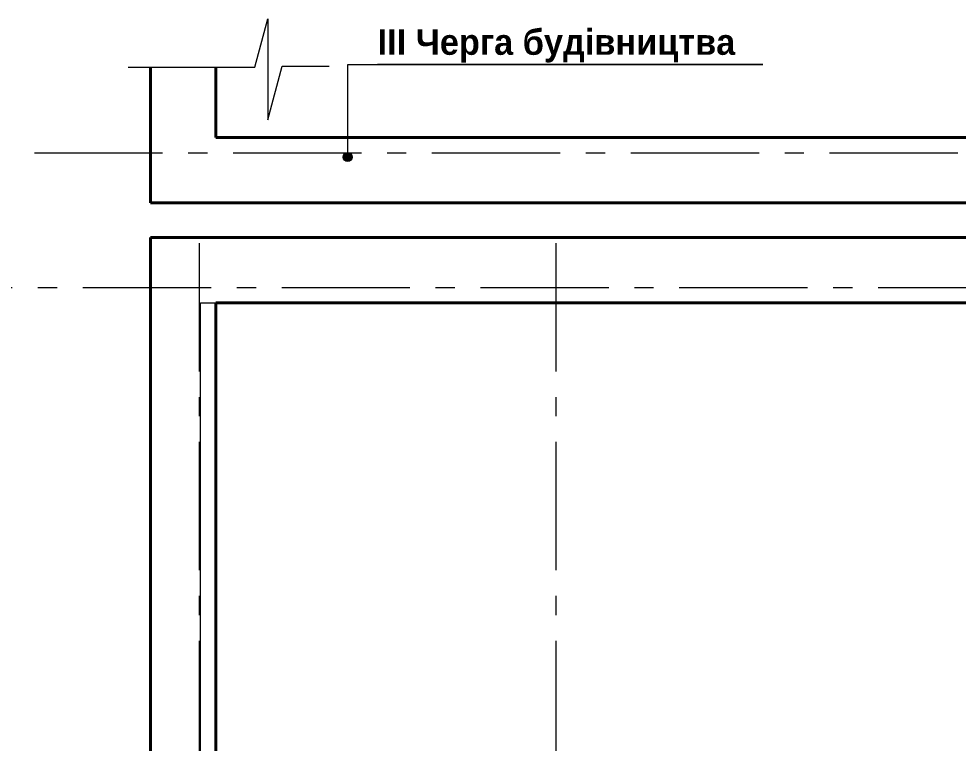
# Model space of a CAD drawing. Extents: x 436819 to 525027, y 24442 to 70197.
# Drawn here: x 499822 to 507146, y 61570 to 67219 of the extents above; entities that cross this region are included whole.
import ezdxf
from ezdxf.enums import TextEntityAlignment as Align

# ---------------------------------------------------------------- set-up
doc = ezdxf.new("R2010")
doc.units = 0
doc.header["$MEASUREMENT"] = 0
doc.linetypes.add('Штрихштриховая', pattern=[1550, 1000, -200, 150, -200])
for name, color, linetype, lineweight in [('0_Ном_пера__1', 7, 'Continuous', 13), ('0_Ном_пера__120', 7, 'Continuous', 13), ('0_Ном_пера__21', 7, 'Continuous', 20), ('Интерьер- Перегородка_Ном_пера__19', 255, 'Continuous', 0), ('Интерьер- Перегородка_Ном_пера__61', 7, 'Continuous', 40), ('Окна ArchiCAD_Ном_пера__12', 15, 'Continuous', 18)]:
    doc.layers.add(name, color=color, linetype=linetype, lineweight=lineweight)
for name, color, linetype in [('Интерьер- Перегородка', 7, 'Continuous'), ('Окна ArchiCAD', 7, 'Continuous'), ('Перекрытия', 7, 'Continuous')]:
    doc.layers.add(name, color=color, linetype=linetype)
doc.layers.add('Перекрытия_Ном_пера__191', color=7, linetype='Continuous', lineweight=0, true_color=0xe8e8e8)
doc.layers.add('Перекрытия_Ном_пера__4', color=7, linetype='Continuous', lineweight=20, true_color=0x016515)
doc.styles.add('СГЕНЕРИР_СТИЛЬ_4', font='')
doc.styles.get('СГЕНЕРИР_СТИЛЬ_4').set_extended_font_data('Century Gothic', bold=True)

# ---------------------------------------------------------------- blocks, each defined once
blk = doc.blocks.new('Перекрытие_320', base_point=(503928.9, 58202.7))
at = {"layer": 'Перекрытия_Ном_пера__191', "linetype": 'Continuous', "flags": 128}
blk.add_lwpolyline([(503928.9, 58202.7), (501238.9, 58202.7), (501238.9, 65002.7), (507818.9, 65002.7), (507818.9, 58202.7)], close=True, dxfattribs=at)
blk = doc.blocks.new('Стена_584', base_point=(500847.9, 65512.7))
at = {"layer": 'Интерьер- Перегородка_Ном_пера__61', "linetype": 'Continuous'}
for p, q in [((505298.9, 65512.7), (500847.9, 65512.7)), ((500847.9, 65512.7), (500847.9, 65002.7)), ((500847.9, 65002.7), (500848.9, 65002.7)), ((501358.9, 65002.7), (505298.9, 65002.7))]:
    blk.add_line(p, q, dxfattribs=at)
blk = doc.blocks.new('Стена_2777', base_point=(500848.9, 65782.7))
at = {"layer": 'Интерьер- Перегородка_Ном_пера__61', "linetype": 'Continuous'}
for p, q in [((507698.9, 66292.7), (501358.9, 66292.7)), ((500848.9, 65782.7), (515408.9, 65782.7))]:
    blk.add_line(p, q, dxfattribs=at)
blk = doc.blocks.new('Стена_2778', base_point=(500848.9, 65782.7))
at = {"layer": 'Интерьер- Перегородка_Ном_пера__61', "linetype": 'Continuous'}
for p, q in [((500848.9, 66842.1), (500848.9, 65782.7)), ((501358.9, 66292.7), (501358.9, 66842.1))]:
    blk.add_line(p, q, dxfattribs=at)
blk = doc.blocks.new('Выносная надпись_421', base_point=(502386.1, 66139.8))
at = {"layer": '0_Ном_пера__120', "linetype": 'Continuous'}
blk.add_hatch(color=256, dxfattribs=at).paths.add_polyline_path([(502421.1, 66139.8), (502418.4, 66153.2), (502410.9, 66164.6), (502399.5, 66172.2), (502386.1, 66174.8), (502372.7, 66172.2), (502361.4, 66164.6), (502353.8, 66153.2), (502351.1, 66139.8), (502353.8, 66126.4), (502361.4, 66115.1), (502372.7, 66107.5), (502386.1, 66104.8), (502399.5, 66107.5), (502410.9, 66115.1), (502418.4, 66126.4)], flags=0)
blk.add_circle((502386.1, 66139.8), 35, dxfattribs=at)
at = {"layer": '0_Ном_пера__21', "linetype": 'Continuous'}
for p, q in [((502386.1, 66174.8), (502386.1, 66862.3)), ((502386.1, 66862.3), (502619.2, 66862.3)), ((502619.2, 66862.3), (505621.5, 66862.3)), ((505621.5, 66862.3), (502619.2, 66862.3))]:
    blk.add_line(p, q, dxfattribs=at)
at = {"layer": '0_Ном_пера__1', "style": 'СГЕНЕРИР_СТИЛЬ_4'}
blk.add_attdef('txt1', text='', height=200, dxfattribs=at).set_placement((502619.2, 66877.5), align=Align.BOTTOM_LEFT)
blk = doc.blocks.new('Ниша 12_4', base_point=(133390.9, 87179.4))
at = {"layer": 'Окна ArchiCAD_Ном_пера__12', "linetype": 'Continuous'}
blk.add_line((133255.9, 87439.4), (133525.9, 87439.4), dxfattribs=at)
blk = doc.blocks.new('Стена_583', base_point=(505298.9, 65512.7))
at = {"layer": 'Интерьер- Перегородка_Ном_пера__19', "linetype": 'Continuous'}
blk.add_hatch(color=256, dxfattribs=at).paths.add_polyline_path([(508868.9, 65002.7), (508868.9, 65262.7), (508598.9, 65262.7), (508598.9, 65002.7)], flags=0)
at = {"layer": 'Интерьер- Перегородка_Ном_пера__61', "linetype": 'Continuous'}
for p, q in [((510288.9, 65512.7), (505298.9, 65512.7)), ((508868.9, 65262.7), (508598.9, 65262.7)), ((508598.9, 65002.7), (508598.9, 65262.7)), ((508868.9, 65002.7), (508868.9, 65262.7)), ((505298.9, 65002.7), (507698.9, 65002.7)), ((508208.9, 65002.7), (508598.9, 65002.7)), ((508868.9, 65002.7), (510288.9, 65002.7))]:
    blk.add_line(p, q, dxfattribs=at)
at = {"layer": 'Окна ArchiCAD', "linetype": 'Continuous', "rotation": 180}
blk.add_blockref('Ниша 12_4', (508733.9, 65262.7), dxfattribs=at)
blk = doc.blocks.new('Стена_1947', base_point=(500848.9, 65512.7))
at = {"layer": 'Интерьер- Перегородка_Ном_пера__61', "linetype": 'Continuous'}
for p, q in [((500848.9, 65002.7), (500848.9, 58202.7)), ((501358.9, 58202.7), (501358.9, 65002.7))]:
    blk.add_line(p, q, dxfattribs=at)
blk = doc.blocks.new('Линия_1365', base_point=(501228.9, 65468.7))
at = {"layer": 'Перекрытия_Ном_пера__4', "linetype": 'Штрихштриховая'}
blk.add_line((501228.9, 65468.7), (501228.9, 39141.2), dxfattribs=at)
blk = doc.blocks.new('Линия_1364', base_point=(504008.9, 65468.7))
at = {"layer": 'Перекрытия_Ном_пера__4', "linetype": 'Штрихштриховая'}
blk.add_line((504008.9, 65468.7), (504008.9, 39141.2), dxfattribs=at)
blk = doc.blocks.new('Линия_1177', base_point=(439471.5, 65122.7))
at = {"layer": 'Перекрытия_Ном_пера__4', "linetype": 'Штрихштриховая'}
blk.add_line((439871.5, 65122.7), (519477, 65122.7), dxfattribs=at)
blk = doc.blocks.new('Линия_3299', base_point=(499943.3, 66172.7))
at = {"layer": 'Перекрытия_Ном_пера__4', "linetype": 'Штрихштриховая'}
blk.add_line((499943.3, 66172.7), (519477, 66172.7), dxfattribs=at)

msp = doc.modelspace()

# ---------------------------------------------------------------- linework, layer by layer
at = {"layer": '0_Ном_пера__1', "linetype": 'Continuous'}
for p, q in [((501661.8, 66842.1), (501762.7, 67218.6)), ((501762.7, 67218.6), (501762.7, 66429.5)), ((500674.1, 66842.1), (501661.8, 66842.1)), ((501762.7, 66429.5), (501874.9, 66848.2)), ((501874.9, 66848.2), (502241.6, 66848.2))]:
    msp.add_line(p, q, dxfattribs=at)
at = {"layer": 'Перекрытия_Ном_пера__4', "linetype": 'Штрихштриховая'}
msp.add_line((501228.9, 65468.7), (501228.9, 62132.6), dxfattribs=at)

# ---------------------------------------------------------------- block references
at = {"linetype": 'Continuous'}
ref = msp.add_blockref('Выносная надпись_421', (502386.1, 66139.8), dxfattribs=at)
ref.add_attrib('txt1', 'III Черга будівництва', dxfattribs={"layer": '0_Ном_пера__1', "color": 7, "linetype": 'Continuous', "height": 200, "style": 'СГЕНЕРИР_СТИЛЬ_4'}).set_placement((502619.2, 66877.5), align=Align.BOTTOM_LEFT)
at = {"layer": 'Интерьер- Перегородка'}
for name, p in [('Стена_2778', (500848.9, 65782.7)), ('Стена_2777', (500848.9, 65782.7)), ('Стена_584', (500847.9, 65512.7)), ('Стена_583', (505298.9, 65512.7)), ('Стена_1947', (500848.9, 65512.7))]:
    msp.add_blockref(name, p, dxfattribs=at)
at = {"layer": 'Перекрытия', "linetype": 'Штрихштриховая'}
for name, p in [('Линия_3299', (499943.3, 66172.7)), ('Линия_1177', (439471.5, 65122.7)), ('Линия_1365', (501228.9, 65468.7)), ('Линия_1364', (504008.9, 65468.7))]:
    msp.add_blockref(name, p, dxfattribs=at)
at = {"layer": 'Перекрытия', "linetype": 'Continuous'}
msp.add_blockref('Перекрытие_320', (503928.9, 58202.7), dxfattribs=at)

doc.saveas('drawing.dxf')
